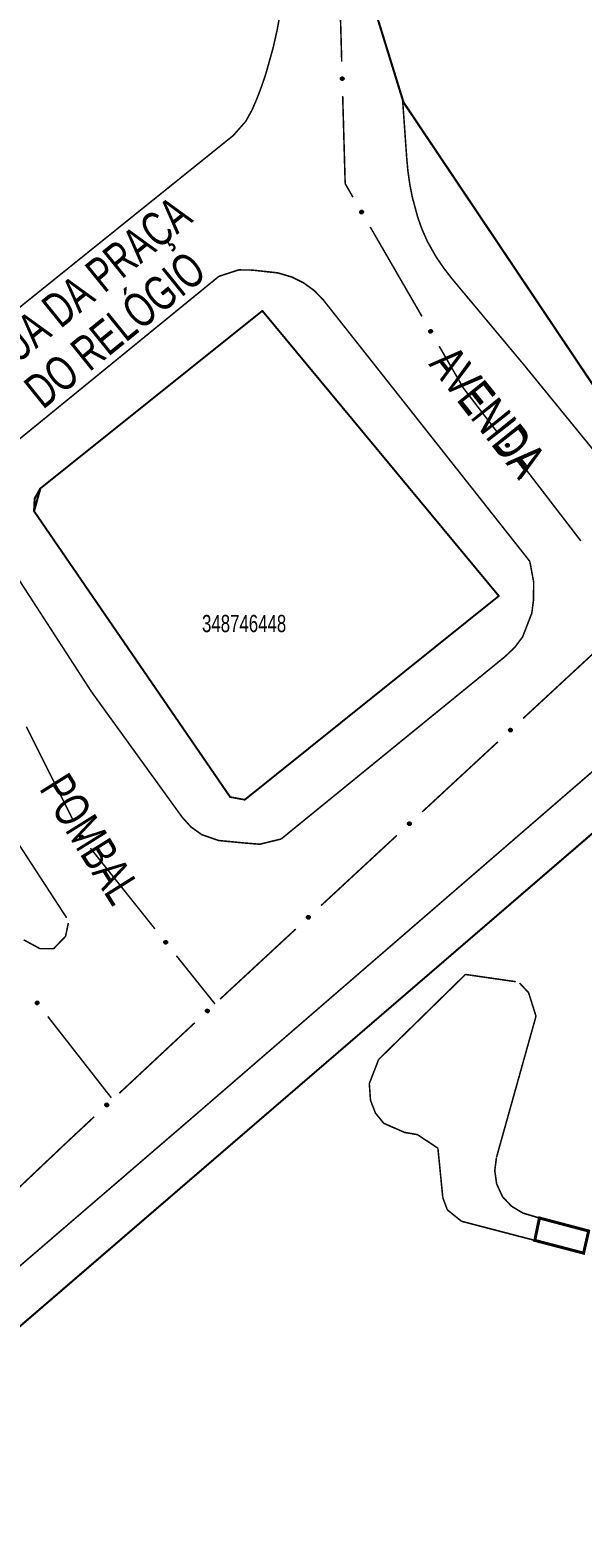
# Model space of a CAD drawing. Extents: x 199219 to 200475, y 4837288 to 4839440.
# Drawn here: x 199627.9 to 199692.1, y 4839151.3 to 4839324.4 of the extents above; entities that cross this region are included whole.
import ezdxf

# ---------------------------------------------------------------- set-up
doc = ezdxf.new("R2010")
doc.units = 0
doc.header["$LTSCALE"] = 3
doc.header["$MEASUREMENT"] = 0
for name, color, linetype in [('CD_MALHA_LOTES', 40, 'CONTINUOUS'), ('CD_TXT_QUADRA', 7, 'CONTINUOUS'), ('HD-LAGOS-PERENE', 170, 'CONTINUOUS'), ('LM-LIM-SETOR-FISCAL', 7, 'CONTINUOUS'), ('RU-QUADRAS', 210, 'CONTINUOUS'), ('SV-EIXO-RUA-PAV', 20, 'CONTINUOUS'), ('SV-PONTE-BUEIRO', 7, 'CONTINUOUS'), ('SV-RUA-PAVIM-S-GUIA-C-GUIA', 7, 'CONTINUOUS'), ('SV-TXT-RUA-PAV-S-GUIA-C-GUIA', 7, 'CONTINUOUS')]:
    doc.layers.add(name, color=color, linetype=linetype)
doc.styles.add('3487-46-2D_TXTB$0$ARIAL', font='ARIAL.TTF')
doc.styles.add('ARIAL', font='ARIAL.TTF')
doc.linetypes.add('Limite', pattern='A,20,-3,[130,ltypeshp.shx,S=6.35,R=0,X=0,Y=0],-3,20', length=46)

msp = doc.modelspace()

# ---------------------------------------------------------------- linework, layer by layer
at = {"layer": 'CD_MALHA_LOTES'}
for p, q in [((199629.16, 4839271.17), (199654.96, 4839291.79)), ((199654.96, 4839291.79), (199682.41, 4839258.71)), ((199628.42, 4839268.51), (199628.49, 4839270.01)), ((199628.49, 4839270.01), (199629.16, 4839271.17)), ((199651.19, 4839235.31), (199628.42, 4839268.51)), ((199682.41, 4839258.71), (199652.87, 4839235.02)), ((199601.43, 4839152.11), (199698.16, 4839235.3)), ((199652.87, 4839235.02), (199651.19, 4839235.31))]:
    msp.add_line(p, q, dxfattribs=at)
at = {"layer": 'HD-LAGOS-PERENE', "const_width": 0.18}
for points in [[(199678.54, 4839214.74), (199668.45, 4839204.87)], [(199684.39, 4839213.9), (199678.54, 4839214.74)], [(199686.74, 4839209.89), (199685.88, 4839212.62), (199684.816467, 4839213.758202)], [(199682.15, 4839193.51), (199686.74, 4839209.89)], [(199668.45, 4839204.87), (199667.365376, 4839202.072012), (199667.50326, 4839200.127183), (199668.08, 4839198.64), (199669.043712, 4839197.455228), (199671.462273, 4839196.400186), (199672.956235, 4839196.142078), (199675.339535, 4839194.56198)], [(199675.339535, 4839194.56198), (199675.91, 4839188.81)], [(199687.14, 4839186.46), (199685.2, 4839187.04), (199683.896373, 4839187.826774), (199682.857149, 4839188.920033), (199682.164976, 4839190.418479), (199681.948895, 4839191.959304), (199682.140566, 4839193.475875)], [(199675.91, 4839188.81), (199676.439557, 4839187.400843), (199678.078942, 4839186.081938)], [(199686.6, 4839183.86), (199687.14, 4839186.46)], [(199678.078942, 4839186.081938), (199686.6, 4839183.86)]]:
    msp.add_lwpolyline(points, dxfattribs=at)
at = {"layer": 'LM-LIM-SETOR-FISCAL', "linetype": 'Limite', "ltscale": 0.1, "const_width": 0.25}
msp.add_lwpolyline([(199480.51, 4839280.02), (199556.78, 4839357.72), (199599.49, 4839305.59), (199641.77, 4839341.58), (199569.78, 4839431.57), (199568.93, 4839435.43), (199569.21, 4839439.14), (199569.653494, 4839439.555468), (199618.64, 4839391.13), (199622.81, 4839386.08), (199633.22, 4839373.21), (199645.57, 4839358.33), (199656.34, 4839344.73), (199667.63, 4839328.01), (199671.34, 4839316.01), (199701.63, 4839270.88), (199720.71, 4839243.08), (199728.9, 4839231.63), (199740.2, 4839215.93), (199758.95, 4839188.92), (199765.33, 4839179.89), (199781.79, 4839157.97), (199789.23, 4839146.96)], dxfattribs=at)
at = {"layer": 'RU-QUADRAS', "color": 6, "linetype": 'Continuous'}
msp.add_lwpolyline([(199628.42, 4839268.51), (199629.16, 4839271.17), (199654.96, 4839291.79), (199682.41, 4839258.71), (199652.87, 4839235.02), (199651.19, 4839235.31)], close=True, dxfattribs=at)
msp.add_lwpolyline([(199599.88, 4839150), (199601.43, 4839152.11), (199698.16, 4839235.3), (199701.76, 4839236.09, -0.2647536474), (199706.69, 4839232.28), (199787.56, 4839131.14), (199787.56, 4839128.92), (199786.08, 4839127.19, 0.0065797455), (199663.98, 4839055.98), (199661.76, 4839055.73), (199659.55, 4839056.79), (199600.01, 4839148.18)], format="xyb", close=True, dxfattribs=at)
at = {"layer": 'SV-EIXO-RUA-PAV', "const_width": 0.18}
for points in [[(199663.94, 4839328.45), (199664.158309, 4839320.7423)], [(199664.271557, 4839316.743904), (199664.554678, 4839306.747912)], [(199664.554678, 4839306.747912), (199664.56, 4839306.56)], [(199664.56, 4839306.56), (199665.468092, 4839304.991957)], [(199667.472696, 4839301.530518), (199673.48651, 4839291.146201)], [(199675.491114, 4839287.684762), (199677.99687, 4839283.357963)], [(199677.99687, 4839283.357963), (199678.32, 4839282.8)], [(199678.32, 4839282.8), (199682.195298, 4839277.763042)], [(199684.634423, 4839274.592764), (199691.951801, 4839265.081928)], [(199685.243543, 4839244.467956), (199694.051366, 4839252.617941)], [(199627.496782, 4839243.520593), (199632.861952, 4839232.78677)], [(199673.499779, 4839233.60131), (199682.307602, 4839241.751295)], [(199661.756015, 4839222.734664), (199670.563838, 4839230.884648)], [(199634.948724, 4839229.39977), (199642.447422, 4839220.03123)], [(199650.012251, 4839211.868017), (199658.820074, 4839220.018002)], [(199644.946987, 4839216.908384), (199649.321227, 4839211.443402)], [(199649.321227, 4839211.443402), (199649.42, 4839211.32)], [(199637.38, 4839200.41), (199629.99082, 4839209.865158)], [(199638.314887, 4839200.951451), (199647.086062, 4839209.140864)], [(199631.78, 4839194.85), (199635.391162, 4839198.221646)], [(199626.654821, 4839189.995193), (199631.736799, 4839194.809078)], [(199631.736799, 4839194.809078), (199631.78, 4839194.85)]]:
    msp.add_lwpolyline(points, dxfattribs=at)
at = {"layer": 'SV-EIXO-RUA-PAV'}
for points in [[(199664.320901, 4839318.889842), (199664.356922, 4839318.856758), (199664.381116, 4839318.820959), (199664.3927, 4839318.785292), (199664.394719, 4839318.751106), (199664.392845, 4839318.715899), (199664.383124, 4839318.680819), (199664.363711, 4839318.644275), (199664.330777, 4839318.607908), (199664.292475, 4839318.585535), (199664.258116, 4839318.572307), (199664.22259, 4839318.568149), (199664.188418, 4839318.570543), (199664.152314, 4839318.581845), (199664.115472, 4839318.60188), (199664.079705, 4839318.635881), (199664.056227, 4839318.67114), (199664.045928, 4839318.705933), (199664.041974, 4839318.741675), (199664.044318, 4839318.777596), (199664.054059, 4839318.811975), (199664.074298, 4839318.849033), (199664.108324, 4839318.883891), (199664.143224, 4839318.907708), (199664.177863, 4839318.918493), (199664.213139, 4839318.921593), (199664.248474, 4839318.920143), (199664.284144, 4839318.91184), (199664.320901, 4839318.889842)], [(199666.493648, 4839303.44074), (199666.54108, 4839303.428815), (199666.579408, 4839303.408867), (199666.606586, 4839303.383029), (199666.624649, 4839303.353934), (199666.639776, 4839303.322087), (199666.647943, 4839303.286614), (199666.648286, 4839303.245235), (199666.636658, 4839303.197569), (199666.613643, 4839303.15965), (199666.589737, 4839303.131649), (199666.560482, 4839303.111067), (199666.529298, 4839303.096891), (199666.49217, 4839303.089626), (199666.450233, 4839303.089687), (199666.402587, 4839303.10254), (199666.365146, 4839303.122354), (199666.339514, 4839303.148036), (199666.319009, 4839303.177577), (199666.303955, 4839303.210276), (199666.296139, 4839303.245143), (199666.296277, 4839303.287367), (199666.309585, 4839303.334226), (199666.328921, 4839303.371794), (199666.354237, 4839303.39778), (199666.383775, 4839303.417313), (199666.415533, 4839303.432874), (199666.45085, 4839303.442568), (199666.493648, 4839303.44074)], [(199674.512066, 4839289.594984), (199674.559498, 4839289.583059), (199674.597825, 4839289.563111), (199674.625004, 4839289.537272), (199674.643067, 4839289.508177), (199674.658194, 4839289.47633), (199674.666361, 4839289.440857), (199674.666704, 4839289.399478), (199674.655076, 4839289.351813), (199674.632061, 4839289.313893), (199674.608154, 4839289.285893), (199674.5789, 4839289.265311), (199674.547716, 4839289.251134), (199674.510588, 4839289.243869), (199674.468651, 4839289.243931), (199674.421005, 4839289.256783), (199674.383564, 4839289.276597), (199674.357932, 4839289.30228), (199674.337427, 4839289.331821), (199674.322373, 4839289.364519), (199674.314557, 4839289.399387), (199674.314695, 4839289.441611), (199674.328003, 4839289.488469), (199674.347339, 4839289.526038), (199674.372655, 4839289.552024), (199674.402193, 4839289.571557), (199674.433951, 4839289.587117), (199674.469267, 4839289.596811), (199674.512066, 4839289.594984)], [(199683.414493, 4839276.358905), (199683.463076, 4839276.353271), (199683.503679, 4839276.338495), (199683.533996, 4839276.316424), (199683.555701, 4839276.289934), (199683.574854, 4839276.260333), (199683.58758, 4839276.226229), (199683.59332, 4839276.185248), (199683.588011, 4839276.136473), (199683.57014, 4839276.095875), (199683.550092, 4839276.064994), (199683.523773, 4839276.040771), (199683.494706, 4839276.022647), (199683.458843, 4839276.010599), (199683.417256, 4839276.005188), (199683.368341, 4839276.011714), (199683.328634, 4839276.026473), (199683.29987, 4839276.048591), (199683.275686, 4839276.075204), (199683.256494, 4839276.105659), (199683.244195, 4839276.139208), (199683.238822, 4839276.18109), (199683.245903, 4839276.229284), (199683.260171, 4839276.269054), (199683.28188, 4839276.298121), (199683.308617, 4839276.321341), (199683.338073, 4839276.340913), (199683.371823, 4839276.355132), (199683.414493, 4839276.358905)], [(199683.59535, 4839243.09284), (199683.596554, 4839243.141734), (199683.607586, 4839243.183509), (199683.626816, 4839243.215704), (199683.651227, 4839243.239723), (199683.678969, 4839243.261482), (199683.711778, 4839243.277249), (199683.752069, 4839243.286683), (199683.801124, 4839243.28582), (199683.843176, 4839243.271706), (199683.875748, 4839243.254542), (199683.902259, 4839243.230529), (199683.922946, 4839243.203226), (199683.938197, 4839243.168604), (199683.947358, 4839243.127679), (199683.945297, 4839243.078373), (199683.9342, 4839243.037492), (199683.914782, 4839243.00684), (199683.890473, 4839242.980341), (199683.861885, 4839242.958466), (199683.82959, 4839242.943174), (199683.788369, 4839242.934024), (199683.73973, 4839242.936703), (199683.69883, 4839242.947305), (199683.667913, 4839242.966288), (199683.642364, 4839242.990808), (199683.620201, 4839243.018367), (199683.602978, 4839243.050688), (199683.59535, 4839243.09284)], [(199671.851586, 4839232.226194), (199671.85279, 4839232.275087), (199671.863822, 4839232.316863), (199671.883052, 4839232.349058), (199671.907463, 4839232.373076), (199671.935204, 4839232.394835), (199671.968014, 4839232.410603), (199672.008305, 4839232.420036), (199672.05736, 4839232.419174), (199672.099412, 4839232.40506), (199672.131984, 4839232.387895), (199672.158495, 4839232.363883), (199672.179182, 4839232.336579), (199672.194433, 4839232.301957), (199672.203594, 4839232.261033), (199672.201533, 4839232.211727), (199672.190436, 4839232.170845), (199672.171018, 4839232.140194), (199672.146709, 4839232.113694), (199672.118121, 4839232.091819), (199672.085826, 4839232.076528), (199672.044605, 4839232.067378), (199671.995966, 4839232.070057), (199671.955066, 4839232.080659), (199671.924149, 4839232.099641), (199671.8986, 4839232.124161), (199671.876437, 4839232.15172), (199671.859214, 4839232.184041), (199671.851586, 4839232.226194)], [(199633.896156, 4839230.890961), (199633.944839, 4839230.886262), (199633.985717, 4839230.872268), (199634.016453, 4839230.850783), (199634.038663, 4839230.824716), (199634.058381, 4839230.795488), (199634.071759, 4839230.761634), (199634.078285, 4839230.720772), (199634.073914, 4839230.671904), (199634.056826, 4839230.630969), (199634.037375, 4839230.599709), (199634.011526, 4839230.574985), (199633.982812, 4839230.556306), (199633.947188, 4839230.543572), (199633.905713, 4839230.537363), (199633.85668, 4839230.542948), (199633.816698, 4839230.556942), (199633.787515, 4839230.578504), (199633.762823, 4839230.604647), (199633.74305, 4839230.634728), (199633.730109, 4839230.668035), (199633.723933, 4839230.709805), (199633.730087, 4839230.758127), (199633.743589, 4839230.798164), (199633.764735, 4839230.827642), (199633.791021, 4839230.851371), (199633.820095, 4839230.871505), (199633.853566, 4839230.88637), (199633.896156, 4839230.890961)], [(199660.107822, 4839221.359547), (199660.109026, 4839221.408441), (199660.120058, 4839221.450217), (199660.139288, 4839221.482411), (199660.163699, 4839221.50643), (199660.19144, 4839221.528189), (199660.22425, 4839221.543956), (199660.264541, 4839221.55339), (199660.313596, 4839221.552527), (199660.355648, 4839221.538413), (199660.38822, 4839221.521249), (199660.414731, 4839221.497236), (199660.435417, 4839221.469933), (199660.450669, 4839221.435311), (199660.45983, 4839221.394387), (199660.457769, 4839221.34508), (199660.446672, 4839221.304199), (199660.427254, 4839221.273547), (199660.402945, 4839221.247048), (199660.374357, 4839221.225173), (199660.342062, 4839221.209881), (199660.30084, 4839221.200731), (199660.252202, 4839221.20341), (199660.211302, 4839221.214012), (199660.180385, 4839221.232995), (199660.154835, 4839221.257515), (199660.132673, 4839221.285074), (199660.11545, 4839221.317395), (199660.107822, 4839221.359547)], [(199643.693361, 4839218.650768), (199643.742043, 4839218.646069), (199643.782922, 4839218.632075), (199643.813658, 4839218.61059), (199643.835867, 4839218.584522), (199643.855585, 4839218.555295), (199643.868964, 4839218.521441), (199643.87549, 4839218.480578), (199643.871118, 4839218.431711), (199643.854031, 4839218.390776), (199643.834579, 4839218.359516), (199643.808731, 4839218.334792), (199643.780017, 4839218.316113), (199643.744392, 4839218.303379), (199643.702917, 4839218.29717), (199643.653885, 4839218.302755), (199643.613903, 4839218.316749), (199643.584719, 4839218.338311), (199643.560028, 4839218.364454), (199643.540255, 4839218.394535), (199643.527314, 4839218.427842), (199643.521138, 4839218.469612), (199643.527291, 4839218.517934), (199643.540793, 4839218.557971), (199643.561939, 4839218.587449), (199643.588225, 4839218.611178), (199643.6173, 4839218.631312), (199643.65077, 4839218.646177), (199643.693361, 4839218.650768)], [(199628.761028, 4839211.260024), (199628.712403, 4839211.26529), (199628.67169, 4839211.279758), (199628.641206, 4839211.301599), (199628.619301, 4839211.327924), (199628.599925, 4839211.357379), (199628.586941, 4839211.391386), (199628.580891, 4839211.432321), (199628.585831, 4839211.481135), (199628.603394, 4839211.521868), (199628.623208, 4839211.552899), (199628.649342, 4839211.577321), (199628.678271, 4839211.595665), (199628.714042, 4839211.607984), (199628.755586, 4839211.61371), (199628.80455, 4839211.607555), (199628.844367, 4839211.593096), (199628.873298, 4839211.571196), (199628.897683, 4839211.544767), (199628.917105, 4839211.514459), (199628.929657, 4839211.481004), (199628.935347, 4839211.439164), (199628.928632, 4839211.390917), (199628.914665, 4839211.35104), (199628.893177, 4839211.32181), (199628.866617, 4839211.298388), (199628.83731, 4839211.278594), (199628.803669, 4839211.264119), (199628.761028, 4839211.260024)], [(199648.367779, 4839210.488172), (199648.368763, 4839210.537071), (199648.379608, 4839210.578896), (199648.398693, 4839210.611176), (199648.422996, 4839210.635304), (199648.45064, 4839210.657188), (199648.483378, 4839210.673102), (199648.523626, 4839210.682716), (199648.572685, 4839210.682073), (199648.6148, 4839210.668148), (199648.647449, 4839210.65113), (199648.674067, 4839210.627237), (199648.694876, 4839210.600026), (199648.710282, 4839210.565473), (199648.719627, 4839210.52459), (199648.717787, 4839210.475275), (199648.706874, 4839210.434345), (199648.687594, 4839210.403606), (199648.663403, 4839210.376998), (199648.634914, 4839210.354995), (199648.602687, 4839210.339559), (199648.561508, 4839210.330224), (199648.512858, 4839210.332685), (199648.47191, 4839210.343103), (199648.440909, 4839210.361947), (199648.415249, 4839210.386352), (199648.392963, 4839210.413811), (199648.375596, 4839210.446054), (199648.367779, 4839210.488172)], [(199636.672879, 4839199.568955), (199636.673863, 4839199.617853), (199636.684708, 4839199.659678), (199636.703793, 4839199.691958), (199636.728096, 4839199.716086), (199636.75574, 4839199.73797), (199636.788478, 4839199.753884), (199636.828726, 4839199.763498), (199636.877785, 4839199.762856), (199636.9199, 4839199.74893), (199636.952549, 4839199.731912), (199636.979167, 4839199.708019), (199636.999976, 4839199.680809), (199637.015382, 4839199.646255), (199637.024727, 4839199.605373), (199637.022887, 4839199.556058), (199637.011974, 4839199.515127), (199636.992694, 4839199.484388), (199636.968504, 4839199.45778), (199636.940014, 4839199.435777), (199636.907787, 4839199.420341), (199636.866608, 4839199.411006), (199636.817958, 4839199.413467), (199636.77701, 4839199.423885), (199636.746009, 4839199.442729), (199636.72035, 4839199.467134), (199636.698063, 4839199.494593), (199636.680696, 4839199.526837), (199636.672879, 4839199.568955)]]:
    msp.add_lwpolyline(points, close=True, dxfattribs=at)
for points in [[(199664.044318, 4839318.777596), (199664.056227, 4839318.67114)], [(199664.049947, 4839318.790465), (199664.067295, 4839318.65991)], [(199664.054059, 4839318.811975), (199664.079705, 4839318.635881)], [(199664.066713, 4839318.825067), (199664.096904, 4839318.626622)], [(199664.074298, 4839318.849033), (199664.115472, 4839318.60188)], [(199664.092949, 4839318.862667), (199664.133295, 4839318.594891)], [(199664.108324, 4839318.883891), (199664.152314, 4839318.581845)], [(199664.124834, 4839318.893602), (199664.169183, 4839318.580892)], [(199664.143224, 4839318.907708), (199664.188418, 4839318.570543)], [(199664.159873, 4839318.90961), (199664.204917, 4839318.572348)], [(199664.177863, 4839318.918493), (199664.22259, 4839318.568149)], [(199664.195143, 4839318.917434), (199664.237691, 4839318.571912)], [(199664.213139, 4839318.921593), (199664.258116, 4839318.572307)], [(199664.232009, 4839318.917113), (199664.276937, 4839318.583944)], [(199664.248474, 4839318.920143), (199664.292475, 4839318.585535)], [(199664.266302, 4839318.911259), (199664.311937, 4839318.601316)], [(199664.284144, 4839318.91184), (199664.330777, 4839318.607908)], [(199664.300749, 4839318.899949), (199664.345264, 4839318.629561)], [(199664.320901, 4839318.889842), (199664.363711, 4839318.644275)], [(199664.33979, 4839318.871024), (199664.372787, 4839318.669928)], [(199664.356922, 4839318.856758), (199664.383124, 4839318.680819)], [(199664.370802, 4839318.83641), (199664.386748, 4839318.70718)], [(199664.381116, 4839318.820959), (199664.392845, 4839318.715899)], [(199666.296139, 4839303.245143), (199666.402587, 4839303.10254)], [(199666.296277, 4839303.287367), (199666.450233, 4839303.089687)], [(199666.301027, 4839303.262682), (199666.42212, 4839303.102594)], [(199666.302772, 4839303.224272), (199666.380228, 4839303.117754)], [(199666.303955, 4839303.210276), (199666.365146, 4839303.122354)], [(199666.306179, 4839303.308241), (199666.469233, 4839303.092034)], [(199666.309585, 4839303.334226), (199666.49217, 4839303.089626)], [(199666.319474, 4839303.35063), (199666.507456, 4839303.096825)], [(199666.328921, 4839303.371794), (199666.529298, 4839303.096891)], [(199666.342653, 4839303.381399), (199666.542944, 4839303.106339)], [(199666.354237, 4839303.39778), (199666.560482, 4839303.111067)], [(199666.369935, 4839303.405082), (199666.571967, 4839303.12157)], [(199666.383775, 4839303.417313), (199666.589737, 4839303.131649)], [(199666.4025, 4839303.422365), (199666.60074, 4839303.150848)], [(199666.415533, 4839303.432874), (199666.613643, 4839303.15965)], [(199666.435439, 4839303.433557), (199666.623235, 4839303.182797)], [(199666.45085, 4839303.442568), (199666.636658, 4839303.197569)], [(199666.471114, 4839303.440025), (199666.639078, 4839303.223509)], [(199666.493648, 4839303.44074), (199666.648286, 4839303.245235)], [(199666.519221, 4839303.433195), (199666.644044, 4839303.272113)], [(199666.54108, 4839303.428815), (199666.647943, 4839303.286614)], [(199666.562978, 4839303.417538), (199666.638569, 4839303.311517)], [(199666.579408, 4839303.408867), (199666.639776, 4839303.322087)], [(199674.314557, 4839289.399387), (199674.421005, 4839289.256783)], [(199674.314695, 4839289.441611), (199674.468651, 4839289.243931)], [(199674.319444, 4839289.416926), (199674.440538, 4839289.256837)], [(199674.32119, 4839289.378516), (199674.398646, 4839289.271997)], [(199674.322373, 4839289.364519), (199674.383564, 4839289.276597)], [(199674.324597, 4839289.462484), (199674.487651, 4839289.246278)], [(199674.328003, 4839289.488469), (199674.510588, 4839289.243869)], [(199674.337892, 4839289.504874), (199674.525874, 4839289.251069)], [(199674.347339, 4839289.526038), (199674.547716, 4839289.251134)], [(199674.361071, 4839289.535642), (199674.561362, 4839289.260583)], [(199674.372655, 4839289.552024), (199674.5789, 4839289.265311)], [(199674.388352, 4839289.559326), (199674.590385, 4839289.275814)], [(199674.402193, 4839289.571557), (199674.608154, 4839289.285893)], [(199674.420918, 4839289.576608), (199674.619158, 4839289.305091)], [(199674.433951, 4839289.587117), (199674.632061, 4839289.313893)], [(199674.453857, 4839289.5878), (199674.641653, 4839289.337041)], [(199674.469267, 4839289.596811), (199674.655076, 4839289.351813)], [(199674.489532, 4839289.594269), (199674.657496, 4839289.377752)], [(199674.512066, 4839289.594984), (199674.666704, 4839289.399478)], [(199674.537638, 4839289.587438), (199674.662462, 4839289.426356)], [(199674.559498, 4839289.583059), (199674.666361, 4839289.440857)], [(199674.581396, 4839289.571782), (199674.656987, 4839289.46576)], [(199674.597825, 4839289.563111), (199674.658194, 4839289.47633)], [(199683.238822, 4839276.18109), (199683.417256, 4839276.005188)], [(199683.244195, 4839276.139208), (199683.368341, 4839276.011714)], [(199683.245903, 4839276.229284), (199683.458843, 4839276.010599)], [(199683.245916, 4839276.203076), (199683.435788, 4839276.009995)], [(199683.246753, 4839276.157235), (199683.3877, 4839276.014316)], [(199683.253495, 4839276.119382), (199683.344187, 4839276.02388)], [(199683.253567, 4839276.246838), (199683.473059, 4839276.019732)], [(199683.256494, 4839276.105659), (199683.328634, 4839276.026473)], [(199683.260171, 4839276.269054), (199683.494706, 4839276.022647)], [(199683.272532, 4839276.280368), (199683.507002, 4839276.033795)], [(199683.28188, 4839276.298121), (199683.523773, 4839276.040771)], [(199683.296491, 4839276.307409), (199683.533789, 4839276.052683)], [(199683.308617, 4839276.321341), (199683.550092, 4839276.064994)], [(199683.326523, 4839276.328793), (199683.558496, 4839276.085465)], [(199683.338073, 4839276.340913), (199683.57014, 4839276.095875)], [(199683.35772, 4839276.344187), (199683.57663, 4839276.120076)], [(199683.371823, 4839276.355132), (199683.588011, 4839276.136473)], [(199683.392245, 4839276.355256), (199683.587025, 4839276.162507)], [(199683.414493, 4839276.358905), (199683.59332, 4839276.185248)], [(199683.440832, 4839276.354761), (199683.585607, 4839276.211343)], [(199683.463076, 4839276.353271), (199683.58758, 4839276.226229)], [(199683.486258, 4839276.344948), (199683.575037, 4839276.249696)], [(199683.503679, 4839276.338495), (199683.574854, 4839276.260333)], [(199683.59535, 4839243.09284), (199683.752069, 4839243.286683)], [(199683.596554, 4839243.141734), (199683.711778, 4839243.277249)], [(199683.597088, 4839243.119446), (199683.726781, 4839243.276634)], [(199683.601003, 4839243.071015), (199683.775287, 4839243.282477)], [(199683.60274, 4839243.165575), (199683.689545, 4839243.262629)], [(199683.602978, 4839243.050688), (199683.801124, 4839243.28582)], [(199683.607586, 4839243.183509), (199683.678969, 4839243.261482)], [(199683.615157, 4839243.037636), (199683.818486, 4839243.275973)], [(199683.620201, 4839243.018367), (199683.843176, 4839243.271706)], [(199683.633318, 4839243.007964), (199683.8546, 4839243.261054)], [(199683.642364, 4839242.990808), (199683.875748, 4839243.254542)], [(199683.657338, 4839242.979995), (199683.889488, 4839243.239423)], [(199683.667913, 4839242.966288), (199683.902259, 4839243.230529)], [(199683.686441, 4839242.958589), (199683.910728, 4839243.21446)], [(199683.69883, 4839242.947305), (199683.922946, 4839243.203226)], [(199683.721553, 4839242.942743), (199683.927812, 4839243.181933)], [(199683.73973, 4839242.936703), (199683.938197, 4839243.168604)], [(199683.765829, 4839242.939094), (199683.94089, 4839243.145698)], [(199683.788369, 4839242.934024), (199683.947358, 4839243.127679)], [(199683.811405, 4839242.944086), (199683.940949, 4839243.097417)], [(199683.82959, 4839242.943174), (199683.945297, 4839243.078373)], [(199683.848491, 4839242.954234), (199683.935372, 4839243.053216)], [(199683.861885, 4839242.958466), (199683.9342, 4839243.037492)], [(199671.851586, 4839232.226194), (199672.008305, 4839232.420036)], [(199671.85279, 4839232.275087), (199671.968014, 4839232.410603)], [(199671.853324, 4839232.2528), (199671.983017, 4839232.409988)], [(199671.857239, 4839232.204369), (199672.031523, 4839232.415831)], [(199671.858976, 4839232.298929), (199671.945781, 4839232.395983)], [(199671.859214, 4839232.184041), (199672.05736, 4839232.419174)], [(199671.863822, 4839232.316863), (199671.935204, 4839232.394835)], [(199671.871393, 4839232.170989), (199672.074722, 4839232.409327)], [(199671.876437, 4839232.15172), (199672.099412, 4839232.40506)], [(199671.889554, 4839232.141317), (199672.110836, 4839232.394408)], [(199671.8986, 4839232.124161), (199672.131984, 4839232.387895)], [(199671.913574, 4839232.113349), (199672.145724, 4839232.372777)], [(199671.924149, 4839232.099641), (199672.158495, 4839232.363883)], [(199671.942677, 4839232.091943), (199672.166964, 4839232.347813)], [(199671.955066, 4839232.080659), (199672.179182, 4839232.336579)], [(199671.977789, 4839232.076097), (199672.184048, 4839232.315286)], [(199671.995966, 4839232.070057), (199672.194433, 4839232.301957)], [(199672.022065, 4839232.072448), (199672.197126, 4839232.279052)], [(199672.044605, 4839232.067378), (199672.203594, 4839232.261033)], [(199672.067641, 4839232.077439), (199672.197185, 4839232.23077)], [(199672.085826, 4839232.076528), (199672.201533, 4839232.211727)], [(199672.104727, 4839232.087587), (199672.191608, 4839232.18657)], [(199672.118121, 4839232.091819), (199672.190436, 4839232.170845)], [(199633.723933, 4839230.709805), (199633.905713, 4839230.537363)], [(199633.730087, 4839230.758127), (199633.947188, 4839230.543572)], [(199633.730109, 4839230.668035), (199633.85668, 4839230.542948)], [(199633.730603, 4839230.731924), (199633.924148, 4839230.542524)], [(199633.73232, 4839230.686107), (199633.875986, 4839230.545922)], [(199633.737412, 4839230.775825), (199633.961226, 4839230.552976)], [(199633.739788, 4839230.64839), (199633.832298, 4839230.554648)], [(199633.74305, 4839230.634728), (199633.816698, 4839230.556942)], [(199633.743589, 4839230.798164), (199633.982812, 4839230.556306)], [(199633.75573, 4839230.809713), (199633.994892, 4839230.567688)], [(199633.764735, 4839230.827642), (199634.011526, 4839230.574985)], [(199633.779164, 4839230.837209), (199634.021312, 4839230.587087)], [(199633.791021, 4839230.851371), (199634.037375, 4839230.599709)], [(199633.80878, 4839230.859166), (199634.045384, 4839230.620337)], [(199633.820095, 4839230.871505), (199634.056826, 4839230.630969)], [(199633.839676, 4839230.875156), (199634.06285, 4839230.655291)], [(199633.853566, 4839230.88637), (199634.073914, 4839230.671904)], [(199633.873983, 4839230.886886), (199634.072429, 4839230.697914)], [(199633.896156, 4839230.890961), (199634.078285, 4839230.720772)], [(199633.92257, 4839230.887324), (199634.070072, 4839230.746713)], [(199633.944839, 4839230.886262), (199634.071759, 4839230.761634)], [(199633.968176, 4839230.878385), (199634.058768, 4839230.784856)], [(199633.985717, 4839230.872268), (199634.058381, 4839230.795488)], [(199660.107822, 4839221.359547), (199660.264541, 4839221.55339)], [(199660.109026, 4839221.408441), (199660.22425, 4839221.543956)], [(199660.10956, 4839221.386153), (199660.239253, 4839221.543341)], [(199660.113475, 4839221.337722), (199660.287759, 4839221.549184)], [(199660.115212, 4839221.432282), (199660.202017, 4839221.529336)], [(199660.11545, 4839221.317395), (199660.313596, 4839221.552527)], [(199660.120058, 4839221.450217), (199660.19144, 4839221.528189)], [(199660.127629, 4839221.304343), (199660.330958, 4839221.54268)], [(199660.132673, 4839221.285074), (199660.355648, 4839221.538413)], [(199660.14579, 4839221.274671), (199660.367072, 4839221.527761)], [(199660.154835, 4839221.257515), (199660.38822, 4839221.521249)], [(199660.16981, 4839221.246702), (199660.40196, 4839221.50613)], [(199660.180385, 4839221.232995), (199660.414731, 4839221.497236)], [(199660.198913, 4839221.225296), (199660.4232, 4839221.481167)], [(199660.211302, 4839221.214012), (199660.435417, 4839221.469933)], [(199660.234025, 4839221.20945), (199660.440284, 4839221.44864)], [(199660.252202, 4839221.20341), (199660.450669, 4839221.435311)], [(199660.278301, 4839221.205801), (199660.453362, 4839221.412405)], [(199660.30084, 4839221.200731), (199660.45983, 4839221.394387)], [(199660.323877, 4839221.210793), (199660.453421, 4839221.364124)], [(199660.342062, 4839221.209881), (199660.457769, 4839221.34508)], [(199660.360963, 4839221.220941), (199660.447844, 4839221.319923)], [(199660.374357, 4839221.225173), (199660.446672, 4839221.304199)], [(199643.521138, 4839218.469612), (199643.702917, 4839218.29717)], [(199643.527291, 4839218.517934), (199643.744392, 4839218.303379)], [(199643.527314, 4839218.427842), (199643.653885, 4839218.302755)], [(199643.527808, 4839218.491731), (199643.721353, 4839218.302331)], [(199643.529524, 4839218.445914), (199643.673191, 4839218.305729)], [(199643.534616, 4839218.535632), (199643.75843, 4839218.312783)], [(199643.536992, 4839218.408197), (199643.629503, 4839218.314455)], [(199643.540255, 4839218.394535), (199643.613903, 4839218.316749)], [(199643.540793, 4839218.557971), (199643.780017, 4839218.316113)], [(199643.552935, 4839218.56952), (199643.792097, 4839218.327495)], [(199643.561939, 4839218.587449), (199643.808731, 4839218.334792)], [(199643.576369, 4839218.597016), (199643.818516, 4839218.346894)], [(199643.588225, 4839218.611178), (199643.834579, 4839218.359516)], [(199643.605985, 4839218.618973), (199643.842589, 4839218.380144)], [(199643.6173, 4839218.631312), (199643.854031, 4839218.390776)], [(199643.636881, 4839218.634963), (199643.860054, 4839218.415098)], [(199643.65077, 4839218.646177), (199643.871118, 4839218.431711)], [(199643.671187, 4839218.646693), (199643.869633, 4839218.45772)], [(199643.693361, 4839218.650768), (199643.87549, 4839218.480578)], [(199643.719774, 4839218.647131), (199643.867277, 4839218.50652)], [(199643.742043, 4839218.646069), (199643.868964, 4839218.521441)], [(199643.765381, 4839218.638192), (199643.855973, 4839218.544663)], [(199643.782922, 4839218.632075), (199643.855585, 4839218.555295)], [(199628.761028, 4839211.260024), (199628.580891, 4839211.432321)], [(199628.803669, 4839211.264119), (199628.585831, 4839211.481135)], [(199628.712403, 4839211.26529), (199628.586941, 4839211.391386)], [(199628.783247, 4839211.263841), (199628.587013, 4839211.45511)], [(199628.734658, 4839211.263968), (199628.588802, 4839211.406286)], [(199628.817688, 4839211.275171), (199628.597088, 4839211.497618)], [(199628.689159, 4839211.273437), (199628.599661, 4839211.368014)], [(199628.67169, 4839211.279758), (199628.599925, 4839211.357379)], [(199628.83731, 4839211.278594), (199628.603394, 4839211.521868)], [(199628.848768, 4839211.290801), (199628.614959, 4839211.532366)], [(199628.866617, 4839211.298388), (199628.623208, 4839211.552899)], [(199628.878637, 4839211.312412), (199628.639416, 4839211.565334)], [(199628.893177, 4839211.32181), (199628.649342, 4839211.577321)], [(199628.90239, 4839211.339633), (199628.66606, 4839211.584424)], [(199628.914665, 4839211.35104), (199628.678271, 4839211.595665)], [(199628.921101, 4839211.373306), (199628.699896, 4839211.598744)], [(199628.928632, 4839211.390917), (199628.714042, 4839211.607984)], [(199628.92842, 4839211.417124), (199628.737092, 4839211.608763)], [(199628.935347, 4839211.439164), (199628.755586, 4839211.61371)], [(199628.927237, 4839211.462958), (199628.785211, 4839211.604805)], [(199628.929657, 4839211.481004), (199628.80455, 4839211.607555)], [(199628.920208, 4839211.500759), (199628.828795, 4839211.595571)], [(199628.917105, 4839211.514459), (199628.844367, 4839211.593096)], [(199648.367779, 4839210.488172), (199648.523626, 4839210.682716)], [(199648.368763, 4839210.537071), (199648.483378, 4839210.673102)], [(199648.369397, 4839210.514786), (199648.498384, 4839210.672554)], [(199648.373529, 4839210.466373), (199648.546863, 4839210.678615)], [(199648.374842, 4839210.56094), (199648.461211, 4839210.658382)], [(199648.375596, 4839210.446054), (199648.572685, 4839210.682073)], [(199648.387833, 4839210.433057), (199648.590091, 4839210.672305)], [(199648.392963, 4839210.413811), (199648.6148, 4839210.668148)], [(199648.406127, 4839210.403467), (199648.626271, 4839210.657548)], [(199648.379608, 4839210.578896), (199648.45064, 4839210.657188)], [(199648.415249, 4839210.386352), (199648.647449, 4839210.65113)], [(199648.430273, 4839210.375607), (199648.661256, 4839210.636074)], [(199648.440909, 4839210.361947), (199648.674067, 4839210.627237)], [(199648.459471, 4839210.354331), (199648.682608, 4839210.611205)], [(199648.47191, 4839210.343103), (199648.694876, 4839210.600026)], [(199648.494654, 4839210.338643), (199648.699838, 4839210.578755)], [(199648.512858, 4839210.332685), (199648.710282, 4839210.565473)], [(199648.538945, 4839210.335193), (199648.713078, 4839210.54258)], [(199648.561508, 4839210.330224), (199648.719627, 4839210.52459)], [(199648.584499, 4839210.340388), (199648.713353, 4839210.494299)], [(199648.602687, 4839210.339559), (199648.717787, 4839210.475275)], [(199648.621539, 4839210.350703), (199648.707975, 4839210.450074)], [(199648.634914, 4839210.354995), (199648.706874, 4839210.434345)], [(199636.672879, 4839199.568955), (199636.828726, 4839199.763498)], [(199636.673863, 4839199.617853), (199636.788478, 4839199.753884)], [(199636.674497, 4839199.595568), (199636.803484, 4839199.753336)], [(199636.678629, 4839199.547155), (199636.851963, 4839199.759397)], [(199636.679942, 4839199.641722), (199636.766312, 4839199.739164)], [(199636.680696, 4839199.526837), (199636.877785, 4839199.762856)], [(199636.684708, 4839199.659678), (199636.75574, 4839199.73797)], [(199636.692934, 4839199.51384), (199636.895191, 4839199.753087)], [(199636.698063, 4839199.494593), (199636.9199, 4839199.74893)], [(199636.711227, 4839199.484249), (199636.931372, 4839199.73833)], [(199636.72035, 4839199.467134), (199636.952549, 4839199.731912)], [(199636.735373, 4839199.456389), (199636.966356, 4839199.716856)], [(199636.746009, 4839199.442729), (199636.979167, 4839199.708019)], [(199636.764571, 4839199.435113), (199636.987708, 4839199.691988)], [(199636.77701, 4839199.423885), (199636.999976, 4839199.680809)], [(199636.799754, 4839199.419425), (199637.004938, 4839199.659537)], [(199636.817958, 4839199.413467), (199637.015382, 4839199.646255)], [(199636.844046, 4839199.415975), (199637.018179, 4839199.623362)], [(199636.866608, 4839199.411006), (199637.024727, 4839199.605373)], [(199636.889599, 4839199.421171), (199637.018453, 4839199.575081)], [(199636.907787, 4839199.420341), (199637.022887, 4839199.556058)], [(199636.926639, 4839199.431485), (199637.013075, 4839199.530856)], [(199636.940014, 4839199.435777), (199637.011974, 4839199.515127)]]:
    msp.add_lwpolyline(points, dxfattribs=at)
at = {"layer": 'SV-PONTE-BUEIRO', "const_width": 0.35}
msp.add_lwpolyline([(199686.6, 4839183.86), (199692.27, 4839182.38), (199692.86, 4839184.95), (199687.14, 4839186.46)], close=True, dxfattribs=at)
at = {"layer": 'SV-RUA-PAVIM-S-GUIA-C-GUIA', "const_width": 0.18}
for points in [[(199653.7, 4839341.7), (199654.587113, 4839340.485309), (199655.368452, 4839339.194732), (199656.027994, 4839337.838895), (199656.816554, 4839335.46943), (199657.108403, 4839333.993368), (199657.279279, 4839332.493919), (199657.342917, 4839330.983191), (199657.271117, 4839328.782824), (199657.12437, 4839327.283926), (199656.909101, 4839325.795205), (199656.634653, 4839324.318562), (199656.17, 4839322.28), (199655.364162, 4839319.408924), (199654.88837, 4839317.984932), (199654.35456, 4839316.561491), (199653.741251, 4839315.136506), (199653.004531, 4839313.801705), (199651.56, 4839312.16)], [(199671.229375, 4839316.367818), (199671.72, 4839309.45)], [(199651.56, 4839312.16), (199616.25, 4839283.79)], [(199671.72, 4839309.45), (199671.860966, 4839307.956219), (199672.073868, 4839306.469998), (199672.362063, 4839304.995295), (199673.010561, 4839302.60438), (199673.521852, 4839301.189742), (199674.133784, 4839299.819034), (199675.138925, 4839298.046254), (199675.98778, 4839296.805965), (199676.902382, 4839295.611057)], [(199649.88, 4839295.8), (199625.89, 4839276.25)], [(199662.01, 4839293.07), (199660.95792, 4839294.155212), (199659.720424, 4839295.048829), (199658.3645, 4839295.721729), (199656.737496, 4839296.201025), (199653.76, 4839296.53), (199652.172515, 4839296.548876), (199649.88, 4839295.8)], [(199676.902382, 4839295.611057), (199685.25, 4839285.63)], [(199686.023688, 4839262.705438), (199662.01, 4839293.07)], [(199685.25, 4839285.63), (199699.78, 4839267.84)], [(199624.26522, 4839264.238191), (199635.08, 4839247.55)], [(199683.18, 4839251.68), (199684.272832, 4839252.724711), (199685.18568, 4839253.940947), (199686.252447, 4839256.68523), (199686.446758, 4839258.181086), (199686.473557, 4839260.266621), (199686.023688, 4839262.705438)], [(199657.12, 4839230.47), (199683.18, 4839251.68)], [(199632.18, 4839221.32), (199614.14, 4839249.02)], [(199635.08, 4839247.55), (199645.62, 4839232.99)], [(199646.63, 4839197.98), (199697.83, 4839242.21)], [(199645.62, 4839232.99), (199646.640231, 4839231.862911), (199647.878383, 4839230.978745), (199649.849918, 4839230.293205), (199652.88699, 4839230.001269), (199654.630601, 4839229.858455), (199657.12, 4839230.47)], [(199627.19, 4839218.76), (199629.08, 4839217.74), (199630.675907, 4839217.739139), (199632.06, 4839219.17), (199632.382555, 4839220.720068)], [(199594.509252, 4839153.173752), (199646.63, 4839197.98)]]:
    msp.add_lwpolyline(points, dxfattribs=at)

# ---------------------------------------------------------------- texts
at = {"layer": 'CD_TXT_QUADRA', "style": 'ARIAL', "width": 0.7}
msp.add_text('348746448', height=2, dxfattribs=at).set_placement((199647.92, 4839254.49))
at = {"layer": 'SV-TXT-RUA-PAV-S-GUIA-C-GUIA', "width": 0.7}
for s, rotation, style, p in [('RUA DA PRAÇA', 39, '3487-46-2D_TXTB$0$ARIAL', (199624.215804, 4839283.788082)), ('DO RELÓGIO', 39, '3487-46-2D_TXTB$0$ARIAL', (199629.426258, 4839280.27669)), ('AVENIDA', 308, 'ARIAL', (199674.2, 4839285.58)), ('AVENIDA', 309, 'ARIAL', (199674.203524, 4839285.576919)), ('POMBAL', 302, '3487-46-2D_TXTB$0$ARIAL', (199628.929528, 4839236.32371)), ('POMBAL', 302, 'ARIAL', (199628.93, 4839236.32))]:
    msp.add_text(s, height=4, rotation=rotation, dxfattribs=dict(at, style=style)).set_placement(p)

doc.saveas('drawing.dxf')
